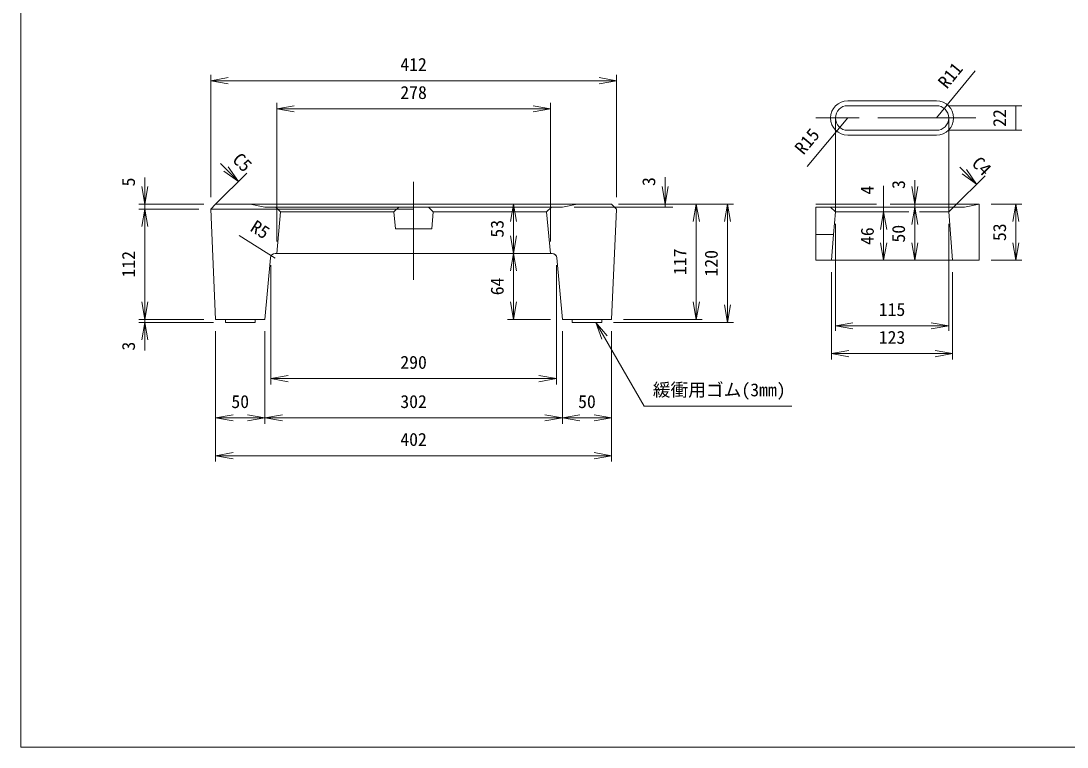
# Model space of a CAD drawing. Units: millimetres on the paper, scale 1:6. Extents: x 70 to 700, y 33 to 686.
# Drawn here: x 75.2 to 252.2, y 33.3 to 156.1 of the extents above; entities that cross this region are included whole.
import ezdxf
from ezdxf.enums import TextEntityAlignment as Align

# ---------------------------------------------------------------- set-up
doc = ezdxf.new("R2010")
doc.units = ezdxf.units.MM
doc.layers.add('シート4', color=4, linetype='Continuous', lineweight=18)
doc.styles.add('ＭＳ ゴシック-5.0-0.0', font='')
doc.styles.get('ＭＳ ゴシック-5.0-0.0').set_extended_font_data('ＭＳ ゴシック-5.0-0.0')

msp = doc.modelspace()

# ---------------------------------------------------------------- linework, layer by layer
at = {"layer": 'シート4', "color": 2}
for p, q in [((75.152, 307.023), (75.152, 33.285)), ((215.044, 141.761), (230.044, 141.761)), ((215.044, 137.595), (230.044, 137.595)), ((108.093, 125.114), (107.26, 124.281)), ((107.26, 124.281), (108.093, 105.614)), ((107.26, 124.281), (141.593, 124.281)), ((141.593, 125.114), (108.093, 125.114)), ((141.593, 125.114), (175.093, 125.114)), ((141.593, 124.614), (166.76, 124.614)), ((144.926, 123.781), (144.093, 124.614)), ((164.093, 123.781), (164.926, 124.614)), ((166.76, 124.614), (169.26, 125.114)), ((175.093, 125.114), (175.926, 124.281)), ((175.926, 124.281), (175.093, 105.614)), ((209.627, 125.114), (219.935, 125.114)), ((209.627, 124.614), (234.794, 124.614)), ((209.627, 124.614), (209.627, 115.614)), ((212.96, 123.781), (212.127, 124.614)), ((222.194, 125.114), (237.294, 125.114)), ((232.174, 123.828), (232.96, 124.614)), ((234.794, 124.614), (237.294, 125.114)), ((144.926, 123.781), (144.657, 120.948)), ((164.093, 123.781), (144.926, 123.781)), ((164.093, 123.781), (164.76, 116.781)), ((212.96, 123.781), (212.647, 119.948)), ((212.96, 123.781), (225.4, 123.781)), ((227.212, 123.781), (232.127, 123.781)), ((232.174, 123.828), (232.794, 115.614)), ((141.593, 120.948), (144.657, 120.948)), ((209.627, 119.948), (212.647, 119.948)), ((117.358, 116.022), (116.426, 105.614)), ((141.593, 116.781), (118.188, 116.781)), ((141.593, 116.781), (164.998, 116.781)), ((165.828, 116.022), (166.76, 105.614)), ((209.627, 115.614), (237.294, 115.614)), ((116.426, 105.614), (108.093, 105.614)), ((109.76, 105.614), (109.76, 105.114)), ((114.76, 105.114), (109.76, 105.114)), ((114.76, 105.614), (114.76, 105.114)), ((166.76, 105.614), (175.093, 105.614)), ((168.426, 105.614), (168.426, 105.114)), ((168.426, 105.114), (173.426, 105.114)), ((173.426, 105.614), (173.426, 105.114)), ((75.152, 33.285), (699.902, 33.285))]:
    msp.add_line(p, q, dxfattribs=at)
at = {"layer": 'シート4'}
for p, q in [((107.26, 126.281), (107.26, 146.978)), ((175.926, 126.281), (175.926, 146.978)), ((230.044, 139.678), (236.595, 147.677)), ((107.26, 145.978), (110.214, 146.499)), ((107.26, 145.978), (110.214, 145.458)), ((107.26, 145.978), (175.926, 145.978)), ((175.926, 145.978), (172.972, 146.499)), ((175.926, 145.978), (172.972, 145.458)), ((118.426, 118.781), (118.426, 142.23)), ((118.426, 141.23), (121.381, 141.751)), ((164.76, 141.23), (161.805, 141.751)), ((164.76, 118.781), (164.76, 142.23)), ((215.044, 142.595), (230.044, 142.595)), ((232.044, 141.761), (244.486, 141.761)), ((243.486, 141.761), (243.486, 137.595)), ((118.426, 141.23), (121.381, 140.709)), ((118.426, 141.23), (164.76, 141.23)), ((164.76, 141.23), (161.805, 140.709)), ((215.044, 139.678), (208.187, 131.482)), ((209.627, 139.678), (217.003, 139.678)), ((212.96, 139.678), (212.96, 123.781)), ((220.144, 139.678), (236.706, 139.678)), ((232.127, 139.678), (232.127, 123.781)), ((215.044, 136.761), (230.044, 136.761)), ((232.044, 137.595), (244.486, 137.595)), ((111.939, 128.96), (108.904, 131.995)), ((111.939, 128.96), (110.218, 131.418)), ((236.854, 128.508), (233.996, 131.366)), ((96.108, 125.114), (96.108, 129.608)), ((108.093, 125.114), (113.353, 130.374)), ((111.939, 128.96), (109.482, 130.681)), ((184.14, 125.114), (184.14, 129.675)), ((232.96, 124.614), (238.268, 129.922)), ((236.854, 128.508), (234.397, 130.229)), ((236.854, 128.508), (235.133, 130.966)), ((96.108, 125.114), (95.587, 128.069)), ((96.108, 125.114), (96.629, 128.069)), ((141.593, 112.291), (141.593, 128.888)), ((184.14, 125.114), (183.619, 128.069)), ((184.14, 125.114), (184.661, 128.069)), ((221.111, 124.614), (221.111, 128.225)), ((226.392, 125.114), (225.871, 128.069)), ((226.392, 125.114), (226.392, 129.176)), ((226.392, 125.114), (226.913, 128.069)), ((95.108, 125.114), (106.093, 125.114)), ((95.108, 124.281), (105.26, 124.281)), ((96.108, 124.281), (95.587, 121.326)), ((96.108, 125.114), (96.108, 124.281)), ((96.108, 124.281), (96.629, 121.326)), ((96.108, 124.281), (96.108, 105.614)), ((116.426, 124.614), (113.926, 125.114)), ((141.593, 124.614), (116.426, 124.614)), ((119.093, 123.781), (118.26, 124.614)), ((138.26, 123.781), (139.093, 124.614)), ((158.485, 125.114), (157.964, 122.16)), ((158.485, 125.114), (159.006, 122.16)), ((158.485, 125.114), (158.485, 116.781)), ((168.76, 124.614), (185.432, 124.614)), ((176.267, 125.114), (195.704, 125.114)), ((184.14, 125.114), (184.14, 124.614)), ((189.422, 125.114), (188.901, 122.16)), ((189.422, 125.114), (189.943, 122.16)), ((189.422, 125.114), (189.422, 105.614)), ((189.422, 124.614), (189.422, 120.492)), ((194.704, 125.114), (194.183, 122.16)), ((194.704, 125.114), (195.225, 122.16)), ((194.704, 125.114), (194.704, 105.114)), ((221.111, 124.614), (221.111, 123.781)), ((226.392, 124.614), (225.871, 121.66)), ((226.392, 124.614), (226.392, 125.114)), ((226.392, 124.614), (226.913, 121.66)), ((226.392, 124.614), (226.392, 115.614)), ((239.294, 125.114), (244.486, 125.114)), ((243.486, 125.114), (242.965, 122.16)), ((243.486, 125.114), (244.007, 122.16)), ((243.486, 125.114), (243.486, 115.614)), ((119.093, 123.781), (118.426, 116.781)), ((119.093, 123.781), (138.26, 123.781)), ((138.26, 123.781), (138.53, 120.948)), ((221.111, 123.781), (220.59, 120.826)), ((221.111, 123.781), (221.632, 120.826)), ((221.111, 123.781), (221.111, 115.614)), ((138.53, 120.948), (141.593, 120.948)), ((212.96, 103.7), (212.96, 121.781)), ((232.127, 103.7), (232.127, 121.781)), ((118.188, 115.948), (112.05, 119.807)), ((158.485, 116.781), (157.964, 119.735)), ((158.485, 116.781), (159.006, 119.735)), ((212.294, 115.614), (212.647, 119.948)), ((221.111, 115.614), (220.59, 118.569)), ((221.111, 115.614), (221.632, 118.569)), ((226.392, 115.614), (225.871, 118.569)), ((226.392, 115.614), (226.913, 118.569)), ((243.486, 115.614), (242.965, 118.569)), ((243.486, 115.614), (244.007, 118.569)), ((158.485, 116.781), (157.964, 113.826)), ((158.485, 116.781), (159.006, 113.826)), ((158.485, 116.781), (158.485, 105.614)), ((239.294, 115.614), (244.486, 115.614)), ((117.426, 94.598), (117.426, 114.781)), ((165.76, 94.598), (165.76, 114.781)), ((212.294, 98.823), (212.294, 113.614)), ((232.794, 98.823), (232.794, 113.614)), ((96.108, 105.614), (95.587, 108.569)), ((96.108, 105.614), (96.629, 108.569)), ((158.485, 105.614), (157.964, 108.569)), ((158.485, 105.614), (159.006, 108.569)), ((189.422, 105.614), (188.901, 108.569)), ((189.422, 105.614), (189.943, 108.569)), ((194.704, 105.114), (194.183, 108.069)), ((194.704, 105.114), (195.225, 108.069)), ((95.108, 105.614), (106.093, 105.614)), ((95.108, 105.114), (107.76, 105.114)), ((96.108, 105.114), (95.587, 102.16)), ((96.108, 105.614), (96.108, 105.114)), ((96.108, 105.114), (96.108, 100.342)), ((96.108, 105.114), (96.629, 102.16)), ((157.485, 105.614), (164.76, 105.614)), ((172.426, 105.114), (174.355, 102.816)), ((172.426, 105.114), (173.452, 102.295)), ((172.426, 105.114), (180.608, 90.944)), ((175.426, 105.114), (195.704, 105.114)), ((177.093, 105.614), (190.422, 105.614)), ((212.96, 104.531), (215.915, 105.052)), ((212.96, 104.531), (215.915, 104.01)), ((212.96, 104.531), (232.127, 104.531)), ((232.127, 104.531), (229.173, 105.052)), ((232.127, 104.531), (229.173, 104.01)), ((108.093, 81.555), (108.093, 103.614)), ((116.426, 87.959), (116.426, 103.614)), ((166.76, 87.959), (166.76, 103.614)), ((175.093, 81.555), (175.093, 103.614)), ((212.294, 99.823), (215.248, 100.344)), ((212.294, 99.823), (215.248, 99.303)), ((212.294, 99.823), (232.794, 99.823)), ((232.794, 99.823), (229.839, 100.344)), ((232.794, 99.823), (229.839, 99.303)), ((117.426, 95.598), (120.381, 96.119)), ((117.426, 95.598), (120.381, 95.077)), ((117.426, 95.598), (165.76, 95.598)), ((165.76, 95.598), (162.805, 96.119)), ((165.76, 95.598), (162.805, 95.077)), ((205.557, 90.944), (180.608, 90.944)), ((108.093, 88.959), (111.047, 89.48)), ((108.093, 88.959), (111.047, 88.438)), ((108.093, 88.959), (116.426, 88.959)), ((116.426, 88.959), (113.472, 89.48)), ((116.426, 88.959), (113.472, 88.438)), ((116.426, 88.959), (119.381, 89.48)), ((116.426, 88.959), (119.381, 88.438)), ((116.426, 88.959), (166.76, 88.959)), ((166.76, 88.959), (163.805, 89.48)), ((166.76, 88.959), (163.805, 88.438)), ((166.76, 88.959), (169.714, 89.48)), ((166.76, 88.959), (169.714, 88.438)), ((166.76, 88.959), (175.093, 88.959)), ((175.093, 88.959), (172.139, 89.48)), ((175.093, 88.959), (172.139, 88.438)), ((108.093, 82.555), (111.047, 83.076)), ((108.093, 82.555), (111.047, 82.034)), ((108.093, 82.555), (175.093, 82.555)), ((175.093, 82.555), (172.139, 83.076)), ((175.093, 82.555), (172.139, 82.034))]:
    msp.add_line(p, q, dxfattribs=at)
at = {"layer": 'シート4', "color": 9}
for p, q in [((141.593, 124.614), (141.593, 120.948)), ((144.093, 124.614), (141.593, 124.614)), ((144.926, 123.781), (144.093, 124.614)), ((164.926, 124.614), (164.093, 123.781)), ((166.76, 124.614), (164.926, 124.614)), ((169.26, 125.114), (166.76, 124.614)), ((175.093, 125.114), (169.26, 125.114)), ((175.926, 124.281), (175.093, 125.114)), ((175.093, 105.614), (175.926, 124.281)), ((209.627, 124.614), (209.627, 119.948)), ((212.127, 124.614), (209.627, 124.614)), ((212.96, 123.781), (212.127, 124.614)), ((232.96, 124.614), (232.127, 123.781)), ((234.794, 124.614), (232.96, 124.614)), ((237.294, 125.114), (234.794, 124.614)), ((237.294, 115.614), (237.294, 125.114)), ((144.657, 120.948), (144.926, 123.781)), ((164.093, 123.781), (164.76, 116.781)), ((212.647, 119.948), (212.96, 123.781)), ((232.127, 123.781), (232.794, 115.614)), ((141.593, 120.948), (144.657, 120.948)), ((209.627, 119.948), (212.647, 119.948)), ((164.76, 116.781), (165.059, 116.779)), ((165.059, 116.779), (165.342, 116.707)), ((165.342, 116.707), (165.582, 116.541)), ((165.582, 116.541), (165.751, 116.303)), ((165.751, 116.303), (165.828, 116.022)), ((165.828, 116.022), (166.76, 105.614)), ((232.794, 115.614), (237.294, 115.614)), ((166.76, 105.614), (175.093, 105.614))]:
    msp.add_line(p, q, dxfattribs=at)
at = {"layer": 'シート4'}
for centre, start, end in [((215.044, 139.678), 90, 270), ((230.044, 139.678), 270, 90)]:
    msp.add_arc(centre, 2.917, start, end, dxfattribs=at)
at = {"layer": 'シート4', "color": 2}
for centre, radius, start, end in [((215.044, 139.678), 2.083, 90, 270), ((230.044, 139.678), 2.083, 270, 90), ((118.188, 115.948), 0.833, 90, 174.88269), ((164.998, 115.948), 0.833, 5.11731, 90)]:
    msp.add_arc(centre, radius, start, end, dxfattribs=at)

# ---------------------------------------------------------------- texts
at = {"layer": 'シート4', "color": 7, "style": 'ＭＳ ゴシック-5.0-0.0'}
for s, p in [('412', (139.343, 146.978)), ('278', (139.343, 142.23)), ('115', (220.294, 105.531)), ('123', (220.294, 100.823)), ('290', (139.343, 96.598)), ('緩衝用ゴム(3mm)', (182.057, 91.944)), ('50', (110.76, 89.959)), ('302', (139.343, 89.959)), ('50', (169.426, 89.959)), ('402', (139.343, 83.555))]:
    msp.add_text(s, height=2.199, dxfattribs=at).set_placement(p, align=Align.BOTTOM_LEFT)
for s, rotation, p in [('R11', 50.68, (232.336, 144.055)), ('22', 90, (242.486, 138.178)), ('R15', 50.086, (208.062, 132.89)), ('C5', 315, (110.319, 131.995)), ('C4', 315, (235.41, 131.366)), ('5', 90, (95.108, 128.108)), ('3', 90, (183.14, 128.175)), ('4', 90, (220.111, 126.725)), ('3', 90, (225.392, 127.676)), ('R5', 327.842, (113.428, 120.121)), ('53', 90, (157.485, 119.448)), ('46', 90, (220.111, 118.198)), ('50', 90, (225.392, 118.614)), ('53', 90, (242.486, 118.864)), ('112', 90, (95.108, 112.698)), ('117', 90, (188.422, 113.114)), ('120', 90, (193.704, 112.864)), ('64', 90, (157.485, 109.698)), ('3', 90, (95.108, 100.342))]:
    msp.add_text(s, height=2.199, rotation=rotation, dxfattribs=at).set_placement(p, align=Align.BOTTOM_LEFT)

doc.saveas('drawing.dxf')
